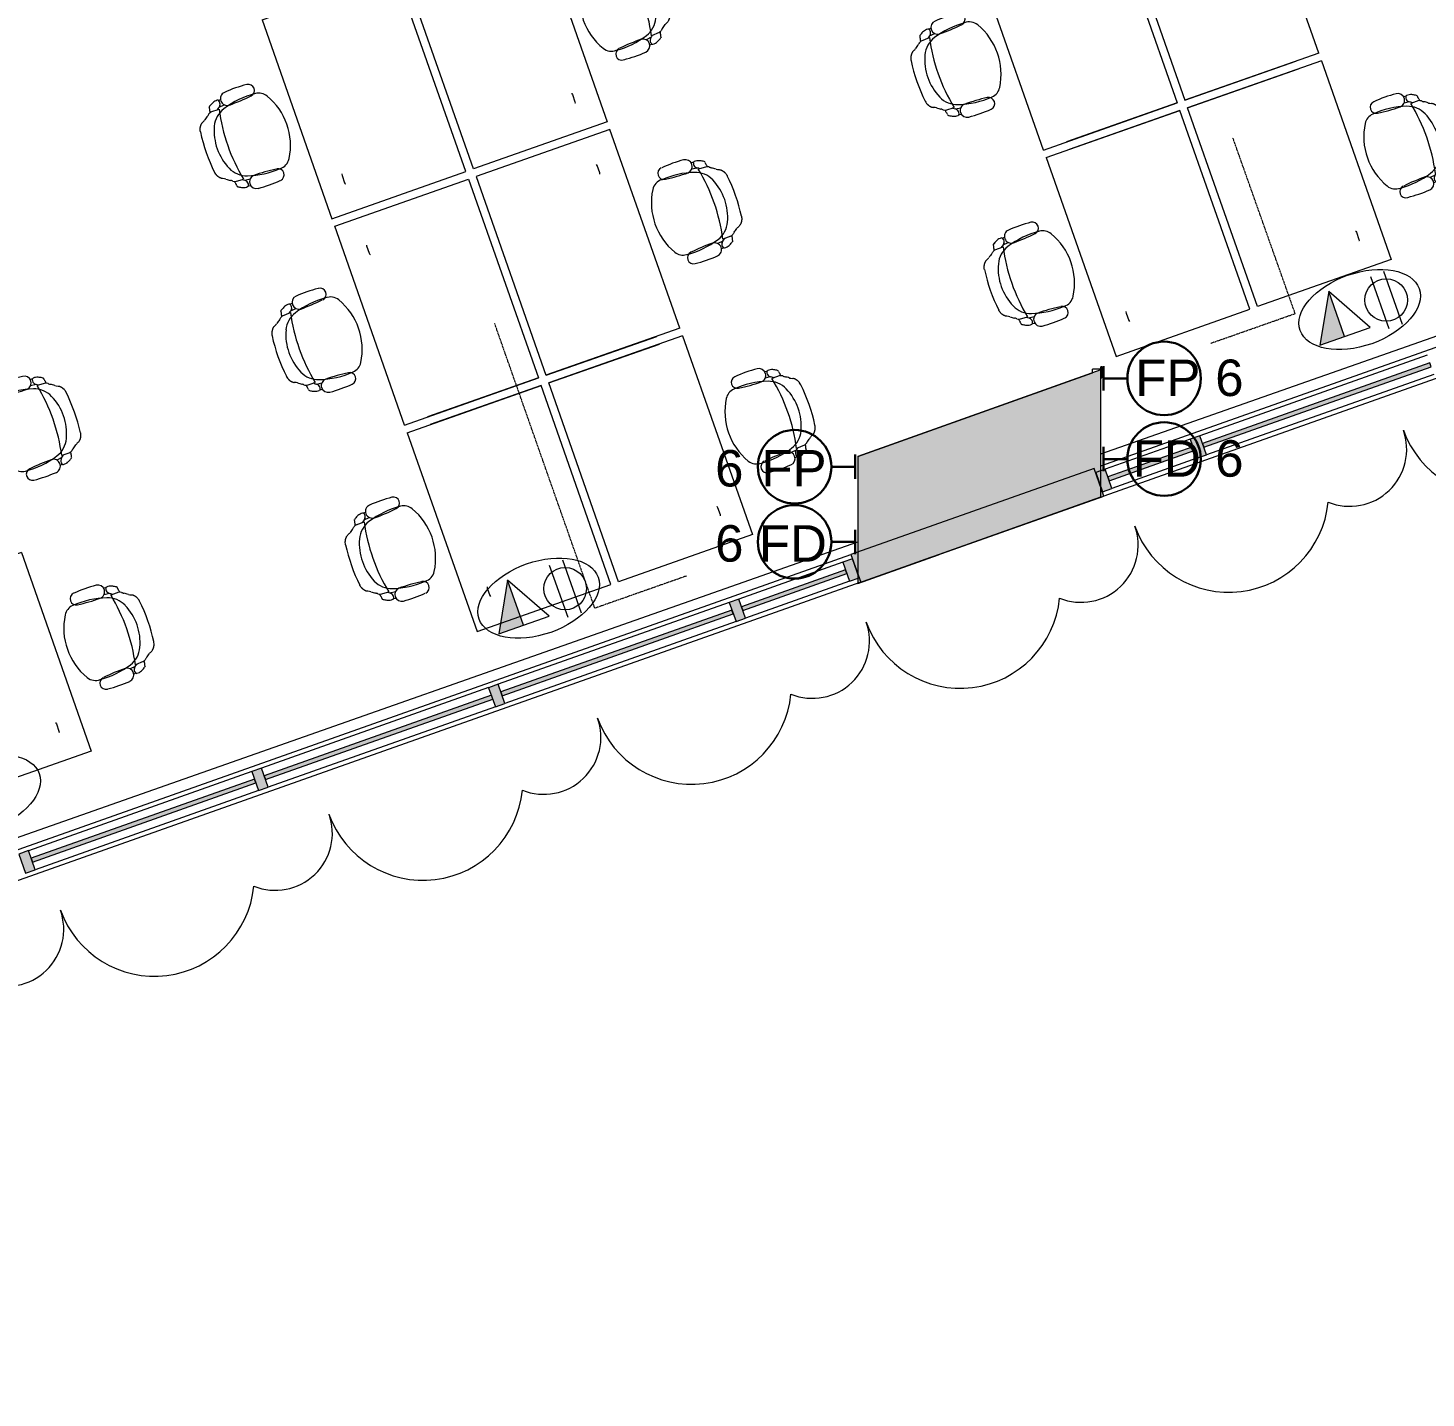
# Model space of a CAD drawing. Header units: inches. Extents: x -2349 to 1043, y -456 to 2193.
# Drawn here: x -1838.8 to -1493.8, y 10.6 to 348.8 of the extents above; entities that cross this region are included whole.
import ezdxf

# ---------------------------------------------------------------- set-up
doc = ezdxf.new("R2010")
doc.units = ezdxf.units.IN
doc.header["$MEASUREMENT"] = 0
doc.linetypes.add('Dash 1_16_', pattern=[0.125, 0.0625, -0.0625])
for name, color, linetype, lineweight in [('5033_00_7th-9th Floors_Updated_dwg', 8, 'Continuous', 9), ('A-ANNO-NOTE', 131, 'Continuous', 30), ('A-COLS', 52, 'Continuous', 13), ('A-DETL-THIN', 151, 'Continuous', 9), ('A-GLAZ-CURT', 52, 'Continuous', 13), ('A-GLAZ-CWMG', 51, 'Continuous', 13), ('A-Shell', 7, 'Continuous', 9), ('A-WALL-PATT', 111, 'Continuous', 13), ('COLUMN', 7, 'Continuous', 9), ('E-ELEC-FIXT', 91, 'Continuous', 9), ('G-ANNO-REVC', 71, 'Continuous', 9), ('GLAZ EXIST2', 7, 'Continuous', 9), ('I-FURN', 30, 'Continuous', 9), ('I-WALL', 2, 'Continuous', 13)]:
    doc.layers.add(name, color=color, linetype=linetype, lineweight=lineweight)
doc.styles.add('Swis721 Lt BT', font='swissl.ttf', dxfattribs={"height": 9})

# ---------------------------------------------------------------- blocks, each defined once
blk = doc.blocks.new('5033_00_7th-9th Floors_Updated_dwg-8585573-7TH FLOOR POWER _ SIGNAL')
at = {"layer": 'A-Shell'}
blk.add_line((-1634.06, 31.64), (-1616.06, 38.05), dxfattribs=at)
at = {"layer": 'A-Shell', "flags": 128}
blk.add_lwpolyline([(-1616.06, 38.05), (-1634.06, 31.64), (-1616.06, 38.05), (-1634.06, 31.64)], dxfattribs=at)
at = {"layer": 'COLUMN'}
for p, q in [((-1634.06, 62.96), (-1576.15, 83.6)), ((-1576.15, 83.6), (-1634.06, 62.96))]:
    blk.add_line(p, q, dxfattribs=at)
at = {"layer": 'COLUMN', "flags": 128}
blk.add_lwpolyline([(-1614.16, 38.73), (-1634.06, 31.64)], close=True, dxfattribs=at)
at = {"layer": 'GLAZ EXIST2'}
for p, q in [((-1574.03, 63.62), (-1286.05, 164.89)), ((-1921.85, -59.31), (-1634.06, 41.89))]:
    blk.add_line(p, q, dxfattribs=at)
blk = doc.blocks.new('Columns 1 - Columns 1-7118049-7TH FLOOR POWER _ SIGNAL')
at = {"layer": 'A-COLS', "lineweight": 9}
h = blk.add_hatch(color=7, dxfattribs=at)
h.paths.add_polyline_path([(862, -405.11), (861.98, -372.97), (801.98, -351.58), (801.98, -383.71), (861.95, -405.09)], flags=0)
h.paths.add_polyline_path([(994.48, -377), (1004.95, -376.98), (1004.95, -365), (986.95, -365), (986.95, -377), (993.97, -377)], flags=0)
h.paths.add_polyline_path([(514, -281.76), (514, -249.63), (453.98, -228.24), (453.98, -260.37), (513.95, -281.74)], flags=0)
h.paths.add_polyline_path([(166, -158.41), (166, -126.28), (105.98, -104.89), (105.98, -137.02), (165.95, -158.39)], flags=0)
h.paths.add_polyline_path([(-182, -35.06), (-182, -2.93), (-242.02, 18.46), (-242.02, -13.67), (-182.05, -35.04)], flags=0)
h.paths.add_polyline_path([(-1982.09, 88.27), (-1922.03, 109.69), (-1922.03, 140.32), (-1982.09, 118.92), (-1982.06, 97), (-1976.88, 98.83), (-1974.21, 91.29), (-1982.09, 88.5), (-1982.09, 88.41)], flags=0)
h.paths.add_polyline_path([(-530, 88.28), (-530, 120.42), (-590.02, 141.81), (-590.02, 109.68), (-530.05, 88.3)], flags=0)
h.paths.add_polyline_path([(843.95, 109), (843.91, 133), (819.95, 133), (819.95, 109), (840.1, 109)], flags=0)
h.paths.add_polyline_path([(1000.37, 115), (1004.95, 115.02), (1004.95, 127), (986.95, 127), (986.95, 115), (998.45, 115)], flags=0)
h.paths.add_polyline_path([(-1634.06, 211.7), (-1574.03, 233.05), (-1574.03, 264.36), (-1634.06, 242.96), (-1634.06, 211.72)], flags=0)
h.paths.add_polyline_path([(-878.47, 211.8), (-878.47, 243.93), (-938.5, 265.32), (-938.5, 233.19), (-878.52, 211.82)], flags=0)
h.paths.add_polyline_path([(495.95, 232), (495.95, 256), (472.03, 256), (472.03, 232), (492.75, 232)], flags=0)
h.paths.add_polyline_path([(-1286.05, 334.98), (-1268.05, 341.39), (-1268.05, 345.6), (-1256.05, 349.87), (-1244.05, 345.6), (-1244.05, 341.38), (-1226.05, 335.02), (-1226.06, 367), (-1256.05, 377.69), (-1286.05, 367), (-1286.05, 334.99)], flags=0)
h.paths.add_polyline_path([(-2021.16, 351.64), (-2013.01, 374.21), (-2035.58, 382.36), (-2043.73, 359.79), (-2041.62, 359.02)], flags=0)
h.paths.add_polyline_path([(-207.74, 478), (-200.03, 478), (-200.03, 502), (-219.79, 502), (-224.03, 490.27), (-224.03, 478), (-208.32, 478)], flags=0)
h.paths.add_polyline_path([(-224.03, 501.32), (-223.78, 502), (-224.03, 502)], flags=0)
h.paths.add_polyline_path([(-549.3, 601), (-548.03, 601), (-548.03, 625), (-569.15, 625), (-572.03, 617.05), (-572.03, 601), (-556.09, 601)], flags=0)
h.paths.add_polyline_path([(496.2, 601), (496.2, 625), (472.2, 625), (472.2, 601), (492.75, 601)], flags=0)
h.paths.add_polyline_path([(831.97, 601.06), (843.95, 601.08), (843.91, 625.06), (819.95, 625.06), (819.95, 601.06), (831.95, 601.06)], flags=0)
h.paths.add_polyline_path([(999.15, 607.06), (1004.95, 607.08), (1004.95, 619.06), (986.95, 619.06), (986.95, 607.06), (998.45, 607.06)], flags=0)
h.paths.add_polyline_path([(-1887.92, 720.64), (-1879.77, 743.21), (-1902.34, 751.36), (-1910.49, 728.79), (-1899.81, 724.93)], flags=0)
h.paths.add_polyline_path([(-910.74, 724), (-896.03, 724), (-896.03, 748), (-920.67, 748), (-920.67, 724), (-911.68, 724)], flags=0)
h.paths.add_polyline_path([(-1616.03, 724), (-1592.03, 724), (-1592.03, 748), (-1616.03, 748), (-1616.03, 731.5)], flags=0)
h.paths.add_polyline_path([(-1843.5, 843.64), (-1835.35, 866.21), (-1857.93, 874.36), (-1866.08, 851.79), (-1845.61, 844.39)], flags=0)
h.paths.add_polyline_path([(492.75, 847), (496.2, 847), (496.2, 871), (472.2, 871), (472.2, 847), (479.89, 847)], flags=0)
h.paths.add_polyline_path([(-1574.05, 847), (-1574.06, 871), (-1616.19, 871), (-1616.19, 847), (-1576.33, 847)], flags=0)
h.paths.add_polyline_path([(-1268.03, 847.03), (-1243.86, 847.03), (-1243.86, 871), (-1268.03, 871), (-1268.03, 863.81)], flags=0)
h.paths.add_polyline_path([(843.95, 1093), (843.91, 1117), (819.95, 1117), (819.95, 1093), (840.1, 1093)], flags=0)
h.paths.add_polyline_path([(482.08, 1093), (495.95, 1093), (495.95, 1117), (471.83, 1117), (471.83, 1093), (481.27, 1093)], flags=0)
h.paths.add_polyline_path([(-1259.55, 1093.21), (-1244.3, 1093.21), (-1244.3, 1117.25), (-1268.29, 1117.25), (-1268.29, 1093.21), (-1268.07, 1093.21)], flags=0)
h.paths.add_polyline_path([(-1607.55, 1093.21), (-1592.35, 1093.21), (-1592.35, 1117.25), (-1616.3, 1117.25), (-1616.3, 1093.21), (-1616.07, 1093.21)], flags=0)
h.paths.add_polyline_path([(993.95, 1099), (1004.95, 1099.02), (1004.95, 1111), (986.95, 1111), (986.95, 1099), (993.94, 1099)], flags=0)
h.paths.add_polyline_path([(-1594.42, 1339.25), (-1592.3, 1339.25), (-1592.3, 1363.25), (-1616.3, 1363.25), (-1616.3, 1339.25), (-1600.55, 1339.25)], flags=0)
h.paths.add_polyline_path([(-1268.3, 1339.25), (-1244.3, 1339.25), (-1244.3, 1363.25), (-1268.3, 1363.25), (-1268.3, 1343.02)], flags=0)
h.paths.add_polyline_path([(471.95, 1462.86), (495.95, 1462.86), (495.95, 1486.86), (471.95, 1486.86)], flags=0)
h.paths.add_polyline_path([(801.95, 1567), (861.95, 1588.4), (861.95, 1619.14), (850.07, 1619.14), (850, 1619.04), (849.95, 1619.16), (849.95, 1622.86), (801.95, 1605.75), (801.95, 1567.02)], flags=0)
h.paths.add_polyline_path([(-1592.05, 1585.02), (-1592.05, 1609.02), (-1616.05, 1609.02), (-1616.05, 1585.02)], flags=0)
h.paths.add_polyline_path([(-1244.3, 1585.27), (-1244.3, 1609.27), (-1268.3, 1609.27), (-1268.3, 1585.27)], flags=0)
h.paths.add_polyline_path([(-1678.05, 1731.02), (-1654.55, 1731.02), (-1654.55, 1776.02), (-1678.05, 1776.02), (-1678.05, 1772.52), (-1658.05, 1772.52), (-1658.05, 1734.52), (-1678.05, 1734.52)], flags=0)
h.paths.add_polyline_path([(-921.05, 1827.02), (-895.05, 1827.02), (-895.05, 1853.02), (-921.05, 1853.02), (-921.05, 1827.76)], flags=0)
h.paths.add_polyline_path([(496.95, 1827.02), (496.95, 1853.02), (470.95, 1853.02), (470.95, 1827.02), (492.75, 1827.02)], flags=0)
h.paths.add_polyline_path([(148.95, 1827.02), (148.95, 1853.02), (122.95, 1853.02), (122.95, 1827.02), (145.4, 1827.02)], flags=0)
h.paths.add_polyline_path([(-559.8, 1827.02), (-547.04, 1827.02), (-547.04, 1853.02), (-573.04, 1853.02), (-573.04, 1827.02), (-560.05, 1827.02)], flags=0)
h.paths.add_polyline_path([(-214.73, 1827.04), (-199.03, 1827.04), (-199.03, 1853.03), (-225.05, 1853.03), (-225.05, 1827.04), (-214.81, 1827.04)], flags=0)
h.paths.add_polyline_path([(-1604.86, 1828.27), (-1592.3, 1828.27), (-1592.3, 1852.27), (-1600.05, 1852.27), (-1600.05, 2104.82), (-1574.05, 2104.82), (-1574.05, 2138.82), (-1608.05, 2138.82), (-1608.05, 1852.27), (-1616.3, 1852.27), (-1616.3, 1828.27), (-1605.11, 1828.27)], flags=0)
h.paths.add_polyline_path([(-1246.45, 1828.27), (-1244.3, 1828.27), (-1244.3, 1852.27), (-1268.3, 1852.27), (-1268.3, 1828.27), (-1252.55, 1828.27)], flags=0)
h.paths.add_polyline_path([(-1629.95, 1836.02), (-1620.8, 1836.02), (-1620.8, 1844.02), (-1678.05, 1844.02), (-1678.05, 1836.02)], flags=0)
h.paths.add_polyline_path([(861.95, 2100.07), (861.95, 2138.82), (801.95, 2138.82), (801.95, 2110.02), (831.95, 2110.02), (831.95, 2100.07), (853.95, 2100.07)], flags=0)
h.paths.add_polyline_path([(-878.05, 2104.79), (-878.05, 2138.82), (-938.13, 2138.82), (-938.13, 2104.79)], flags=0)
h.paths.add_polyline_path([(-1225.94, 2104.81), (-1225.94, 2138.82), (-1286.03, 2138.82), (-1286.03, 2104.81)], flags=0)
h.paths.add_polyline_path([(165.96, 2104.82), (165.96, 2138.82), (105.95, 2138.82), (105.95, 2104.82)], flags=0)
h.paths.add_polyline_path([(454.05, 2104.82), (513.95, 2104.82), (513.95, 2138.82), (454.05, 2138.82)], flags=0)
h.paths.add_polyline_path([(-590.05, 2104.82), (-530.05, 2104.82), (-530.05, 2138.82), (-590.05, 2138.82)], flags=0)
h.paths.add_polyline_path([(-181.82, 2104.82), (-181.82, 2138.82), (-242.05, 2138.82), (-242.05, 2104.82), (-189.08, 2104.82)], flags=0)
at = {"layer": 'A-COLS', "color": 8, "lineweight": 20}
for p, q in [((-1574.03, 264.36), (-1634.06, 242.96)), ((-1574.03, 233.03), (-1574.03, 264.36)), ((-1634.06, 242.96), (-1634.06, 211.7)), ((-1634.06, 211.7), (-1574.03, 233.03))]:
    blk.add_line(p, q, dxfattribs=at)
blk = doc.blocks.new('System Panel - Glazed-7504801-7TH FLOOR POWER _ SIGNAL')
at = {"layer": 'A-GLAZ-CURT', "lineweight": 9}
blk.add_hatch(color=7, dxfattribs=at).paths.add_polyline_path([(-11.125, -0.5), (11.125, -0.5), (11.125, 0.5), (-11.125, 0.5)], flags=0)
at = {"layer": 'A-GLAZ-CURT', "color": 8, "lineweight": 20}
for p, q in [((11.125, 0.5), (-11.125, 0.5)), ((-11.125, 0.5), (-11.125, -0.5)), ((11.125, -0.5), (11.125, 0.5)), ((-11.125, -0.5), (11.125, -0.5))]:
    blk.add_line(p, q, dxfattribs=at)
blk = doc.blocks.new('System Panel - Glazed-7344735-7TH FLOOR POWER _ SIGNAL')
at = {"layer": 'A-GLAZ-CURT', "lineweight": 9}
blk.add_hatch(color=7, dxfattribs=at).paths.add_polyline_path([(-29.75, -0.5), (29.75, -0.5), (29.75, 0.5), (-29.75, 0.5)], flags=0)
at = {"layer": 'A-GLAZ-CURT', "color": 8, "lineweight": 20}
for p, q in [((29.75, 0.5), (-29.75, 0.5)), ((-29.75, 0.5), (-29.75, -0.5)), ((29.75, -0.5), (29.75, 0.5)), ((-29.75, -0.5), (29.75, -0.5))]:
    blk.add_line(p, q, dxfattribs=at)
blk = doc.blocks.new('System Panel - Glazed-7504806-7TH FLOOR POWER _ SIGNAL')
at = {"layer": 'A-GLAZ-CURT', "lineweight": 9}
blk.add_hatch(color=7, dxfattribs=at).paths.add_polyline_path([(-13.625, -0.5), (13.625, -0.5), (13.625, 0.5), (-13.625, 0.5)], flags=0)
at = {"layer": 'A-GLAZ-CURT', "color": 8, "lineweight": 20}
for p, q in [((13.625, 0.5), (-13.625, 0.5)), ((-13.625, 0.5), (-13.625, -0.5)), ((13.625, -0.5), (13.625, 0.5)), ((-13.625, -0.5), (13.625, -0.5))]:
    blk.add_line(p, q, dxfattribs=at)
blk = doc.blocks.new('System Panel - Glazed-7344737-7TH FLOOR POWER _ SIGNAL')
at = {"layer": 'A-GLAZ-CURT', "lineweight": 9}
blk.add_hatch(color=7, dxfattribs=at).paths.add_polyline_path([(-30.25, -0.5), (30.25, -0.5), (30.25, 0.5), (-30.25, 0.5)], flags=0)
at = {"layer": 'A-GLAZ-CURT', "color": 8, "lineweight": 20}
for p, q in [((30.25, 0.5), (-30.25, 0.5)), ((-30.25, 0.5), (-30.25, -0.5)), ((30.25, -0.5), (30.25, 0.5)), ((-30.25, -0.5), (30.25, -0.5))]:
    blk.add_line(p, q, dxfattribs=at)
blk = doc.blocks.new('System Panel - Glazed-7504741-7TH FLOOR POWER _ SIGNAL')
at = {"layer": 'A-GLAZ-CURT', "lineweight": 9}
blk.add_hatch(color=7, dxfattribs=at).paths.add_polyline_path([(-29.25, -0.5), (29.25, -0.5), (29.25, 0.5), (-29.25, 0.5)], flags=0)
at = {"layer": 'A-GLAZ-CURT', "color": 8, "lineweight": 20}
for p, q in [((29.25, 0.5), (-29.25, 0.5)), ((-29.25, 0.5), (-29.25, -0.5)), ((29.25, -0.5), (29.25, 0.5)), ((-29.25, -0.5), (29.25, -0.5))]:
    blk.add_line(p, q, dxfattribs=at)
blk = doc.blocks.new('Rectangular Mullion - 2_5_ x 5_ rectangular-7344731-7TH FLOOR POWER _ SIGNAL')
at = {"layer": 'A-GLAZ-CWMG', "lineweight": 9}
blk.add_hatch(color=7, dxfattribs=at).paths.add_polyline_path([(-1.25, 0.5), (-1.25, 2.5), (1.25, 2.5), (1.25, -2.5), (-1.25, -2.5), (-1.25, -0.5)], flags=0)
at = {"layer": 'A-GLAZ-CWMG', "color": 8, "lineweight": 20}
for p, q in [((-1.25, 2.5), (1.25, 2.5)), ((-1.25, -2.5), (-1.25, 2.5)), ((1.25, 2.5), (1.25, -2.5)), ((1.25, -2.5), (-1.25, -2.5))]:
    blk.add_line(p, q, dxfattribs=at)
blk = doc.blocks.new('Rectangular Mullion - 2_5_ x 5_ rectangular-7504732-7TH FLOOR POWER _ SIGNAL')
at = {"layer": 'A-GLAZ-CWMG', "lineweight": 9}
for p, q in [((-1783.59, 165.22), (-1838.73, 145.68)), ((-1781.92, 160.51), (-1837.06, 140.97))]:
    blk.add_line(p, q, dxfattribs=at)
blk = doc.blocks.new('Rectangular Mullion - 2_5_ x 5_ rectangular-7344677-7TH FLOOR POWER _ SIGNAL')
at = {"layer": 'A-GLAZ-CWMG', "lineweight": 9}
for p, q in [((999.58, 1411.8), (999.58, 1352.3)), ((1004.58, 1411.8), (1004.58, 1352.3))]:
    blk.add_line(p, q, dxfattribs=at)
blk = doc.blocks.new('Rectangular Mullion - 2_5_ x 5_ rectangular-7344702-7TH FLOOR POWER _ SIGNAL')
at = {"layer": 'A-GLAZ-CWMG', "lineweight": 9}
for p, q in [((-1665.76, 206.96), (-1722.79, 186.76)), ((-1664.09, 202.25), (-1721.12, 182.05))]:
    blk.add_line(p, q, dxfattribs=at)
blk = doc.blocks.new('Rectangular Mullion - 2_5_ x 5_ rectangular-7504805-7TH FLOOR POWER _ SIGNAL')
at = {"layer": 'A-GLAZ-CWMG', "lineweight": 9}
for p, q in [((-1637.72, 216.9), (-1663.41, 207.8)), ((-1636.05, 212.18), (-1661.74, 203.08))]:
    blk.add_line(p, q, dxfattribs=at)
blk = doc.blocks.new('Rectangular Mullion - 2_5_ x 5_ rectangular-7504800-7TH FLOOR POWER _ SIGNAL')
at = {"layer": 'A-GLAZ-CWMG', "lineweight": 9}
for p, q in [((-1552.01, 247.26), (-1572.98, 239.83)), ((-1550.34, 242.55), (-1571.31, 235.12))]:
    blk.add_line(p, q, dxfattribs=at)
blk = doc.blocks.new('Rectangular Mullion - 2_5_ x 5_ rectangular-7504802-7TH FLOOR POWER _ SIGNAL')
at = {"layer": 'A-GLAZ-CWMG', "lineweight": 9}
blk.add_hatch(color=7, dxfattribs=at).paths.add_polyline_path([(0, 2.5), (-2.5, 2.5), (-2.5, -2.5), (-1.39, -2.5), (0, 1.41)], flags=0)
at = {"layer": 'A-GLAZ-CWMG', "color": 8, "lineweight": 20}
for p, q in [((0, 2.5), (-2.5, 2.5)), ((-2.5, 2.5), (-2.5, -2.5)), ((0, -2.5), (0, 2.5)), ((-2.5, -2.5), (0, -2.5))]:
    blk.add_line(p, q, dxfattribs=at)
blk = doc.blocks.new('Rectangular Mullion - 2_5_ x 5_ rectangular-7504807-7TH FLOOR POWER _ SIGNAL')
at = {"layer": 'A-GLAZ-CWMG', "lineweight": 9}
blk.add_hatch(color=7, dxfattribs=at).paths.add_polyline_path([(-2.5, 2.5), (-0.38, 2.5), (0, 1.41), (0, -2.5), (-2.5, -2.5), (-2.5, 0.5)], flags=0)
at = {"layer": 'A-GLAZ-CWMG', "color": 8, "lineweight": 20}
for p, q in [((-2.5, 2.5), (0, 2.5)), ((-2.5, -2.5), (-2.5, 2.5)), ((0, 2.5), (0, -2.5)), ((0, -2.5), (-2.5, -2.5))]:
    blk.add_line(p, q, dxfattribs=at)
blk = doc.blocks.new('Steelcase - Seating - Series 1 - Task Chair - Task Chair-7826190-7TH FLOOR POWER _ SIGNAL')
at = {"layer": 'I-FURN'}
for p, q in [((-10.17, -2.55), (-10.38, -2.55)), ((-9.09, -2.55), (-9.22, -4.65)), ((9.09, -2.55), (9.09, -4.68)), ((10.17, -2.55), (10.38, -2.55)), ((-11.19, -5.22), (-11.25, -5.79)), ((-9.88, -5.14), (-9.56, -4.85)), ((-9.56, -4.85), (-9.71, -6.23)), ((9.2, -4.34), (9.09, -4.19)), ((9.88, -5.14), (9.56, -4.85)), ((9.56, -4.85), (9.71, -6.22)), ((11.19, -5.22), (11.25, -5.79))]:
    blk.add_line(p, q, dxfattribs=at)
for centre, radius, start, end in [((-3.05, -7.65), 6, 114.254, 162.1001), ((0, -14.41), 13.41, 65.746, 114.254), ((3.05, -7.65), 6, 17.8999, 65.746), ((-10.88, -7.44), 1.69, 4.2771, 175.7229), ((11.73, -12.42), 21.53, 162.1001, 184.2769), ((-2.85, -9.17), 7.99, 142.7486, 147.2514), ((-0.12, -48.46), 44.74, 78.1161, 101.7376), ((-12.1, -12.55), 21.92, 355.1341, 17.8999), ((2.85, -9.17), 7.99, 32.7486, 37.2514), ((10.88, -7.43), 1.68, 4.515, 180.2888), ((22.73, -9.96), 35.4, 175.7229, 184.9987), ((-61.01, -7.05), 51.82, 353.3109, 359.705), ((61.01, -7.18), 51.82, 180.2888, 186.6891), ((-22.73, -10.08), 35.4, 355.0013, 4.515), ((-11.04, -13.04), 1.5, 184.9987, 353.3109), ((11.04, -13.04), 1.5, 186.6891, 355.0013), ((-6.5, -14.17), 3.24, 177.4671, 238.7484), ((0, -3.46), 15.77, 238.7484, 301.2516), ((6.5, -14.16), 3.25, 301.2516, 355.7231)]:
    blk.add_arc(centre, radius, start, end, dxfattribs=at)
for centre, major_axis, ratio, start_param, end_param in [((-7.15, 5.5), (0.87, 6.2), 0.154562, 3.399732, 3.701416), ((0.01, -31.09), (37.17, 0.02), 0.886583, 1.427587, 1.713397), ((7.16, 5.51), (-0.87, 6.2), 0.154825, 2.582529, 2.883606), ((-8.59, -6.34), (1.72, 5.94), 0.52706, 1.108678, 1.274239), ((-9.88, -3.86), (0.31, 1.61), 0.651034, 0.76658, 1.051038), ((2.41, 4.34), (12.7, 6.86), 0.060387, 3.254097, 3.377177), ((14.26, 36.92), (23.61, 40.36), 0.024762, 2.883774, 2.945408), ((-4.52, 16.42), (4.45, 18.42), 0.085659, 3.22746, 3.341758), ((-4.27, 16.52), (4.71, 18.52), 0.083254, 3.342674, 3.400954), ((86.51, -0.26), (95.89, 4.54), 0.22439, 2.946156, 2.989179), ((-86.51, -0.11), (-95.89, 4.68), 0.223967, 3.294323, 3.337389), ((4.31, 16.54), (-4.67, 18.53), 0.08384, 2.882769, 2.961473), ((4.62, 16.47), (-4.35, 18.45), 0.086501, 2.96286, 3.053569), ((-14.1, 37.05), (-23.45, 40.49), 0.023763, 3.337899, 3.400622), ((-2.41, 4.34), (-12.7, 6.86), 0.060387, 2.906008, 3.029088), ((9.88, -3.86), (-0.31, 1.61), 0.651034, 5.232147, 5.516606), ((8.59, -6.34), (-1.72, 5.94), 0.52706, 5.008946, 5.174507), ((-9.53, -4.74), (0.03, 2.1), 0.841362, 1.08627, 1.703617), ((-10.94, -4.92), (-0.004, 0.422), 0.857374, 1.745249, 2.84774), ((-11.02, -3.62), (-0.99, 1.63), 0.718676, 2.427045, 3.274454), ((11.02, -3.62), (0.99, 1.63), 0.718676, 3.008732, 3.85614), ((10.94, -4.92), (0.004, 0.422), 0.857374, 3.435445, 4.537937), ((9.53, -4.74), (-0.03, 2.1), 0.841362, 4.579568, 5.196915)]:
    blk.add_ellipse(centre, major_axis=major_axis, ratio=ratio, start_param=start_param, end_param=end_param, dxfattribs=at)
for points, knots in [([(-7.38, 0.17), (-7.35, 0.26), (-7.27, 0.4), (-7.14, 0.56), (-7.05, 0.66), (-6.98, 0.73), (-6.91, 0.8), (-6.83, 0.86), (-6.74, 0.93), (-6.65, 1), (-6.56, 1.06), (-6.46, 1.12), (-6.36, 1.18), (-6.25, 1.24), (-6.14, 1.29), (-5.99, 1.35), (-5.72, 1.45), (-5.46, 1.5), (-5.29, 1.53)], [-1, -1, -1, -1, -0.833333, -0.75, -0.708333, -0.666667, -0.625, -0.583333, -0.541667, -0.5, -0.458333, -0.416667, -0.375, -0.333333, -0.291667, -0.25, -0.166667, 0, 0, 0, 0]), ([(5.29, 1.53), (5.46, 1.51), (5.72, 1.45), (5.99, 1.36), (6.14, 1.29), (6.25, 1.24), (6.36, 1.19), (6.46, 1.13), (6.56, 1.07), (6.65, 1), (6.74, 0.94), (6.83, 0.87), (6.91, 0.8), (6.98, 0.73), (7.05, 0.66), (7.14, 0.57), (7.27, 0.4), (7.35, 0.26), (7.38, 0.18)], [-1, -1, -1, -1, -0.833333, -0.75, -0.708333, -0.666667, -0.625, -0.583333, -0.541667, -0.5, -0.458333, -0.416667, -0.375, -0.333333, -0.291667, -0.25, -0.166667, 0, 0, 0, 0]), ([(-9, -2.35), (-9.06, -2.35), (-9.17, -2.37), (-9.39, -2.4), (-9.6, -2.44), (-9.74, -2.47), (-9.81, -2.49), (-9.84, -2.5), (-9.85, -2.5)], [0, 0, 0, 0, 0.142857, 0.285714, 0.571429, 0.785714, 0.892857, 1, 1, 1, 1]), ([(9, -2.35), (9.06, -2.35), (9.17, -2.37), (9.39, -2.4), (9.6, -2.44), (9.74, -2.47), (9.81, -2.49), (9.84, -2.5), (9.85, -2.5)], [0, 0, 0, 0, 0.142857, 0.285714, 0.571429, 0.785714, 0.892857, 1, 1, 1, 1])]:
    blk.add_open_spline(points, degree=3, knots=knots, dxfattribs=at)
blk = doc.blocks.new('Steelcase - Ology - Desk Electric - Rectangular - 29__ D - 52_ x 35_-7821944-7TH FLOOR POWER _ SIGNAL')
at = {"layer": 'I-FURN'}
for p, q in [((-29, -23.78), (-29, 11.22)), ((23, 11.22), (-29, 11.22)), ((23, -23.78), (23, 11.22)), ((-29, -23.78), (23, -23.78))]:
    blk.add_line(p, q, dxfattribs=at)
blk = doc.blocks.new('Steelcase - Ology - Desk Electric - Base - Rectangular - 29__ D - 34__ W - 76__ W-7821946-7TH FLOOR POWER _ SIGNAL')
at = {"layer": 'I-FURN'}
for p, q in [((-28.68, 11.22), (-28.68, -17.78)), ((13.8, -17.79), (13.8, -17.83)), ((13.8, -17.83), (14.11, -17.9)), ((14.11, -17.9), (16.01, -17.9)), ((16.01, -17.9), (16.31, -17.83)), ((16.31, -17.83), (16.31, -17.79))]:
    blk.add_line(p, q, dxfattribs=at)
blk = doc.blocks.new('PS - Power Device _Wall Base_ - Basefeed Power-8627575-7TH FLOOR POWER _ SIGNAL')
at = {"layer": 'E-ELEC-FIXT'}
for p, q in [((-1576.15, 263.6), (-1576.15, 264.52)), ((-1574.03, 264.52), (-1576.15, 264.52)), ((-1574.03, 264.36), (-1574.03, 265.15)), ((-1573.84, 265.15), (-1574.03, 265.15)), ((-1574.03, 262.4), (-1573.84, 262.4)), ((-1573.84, 265.15), (-1573.84, 262.4))]:
    blk.add_line(p, q, dxfattribs=at)
blk = doc.blocks.new('Steelcase - Seating - Series 1 - Task Chair - Task Chair-7826191-7TH FLOOR POWER _ SIGNAL')
at = {"layer": 'I-FURN'}
for p, q in [((-11.19, 5.22), (-11.25, 5.79)), ((-9.88, 5.14), (-9.56, 4.85)), ((-9.56, 4.85), (-9.71, 6.23)), ((-9.09, 2.55), (-9.22, 4.65)), ((9.09, 2.55), (9.09, 4.68)), ((9.2, 4.34), (9.09, 4.19)), ((9.56, 4.85), (9.71, 6.22)), ((9.88, 5.14), (9.56, 4.85)), ((11.19, 5.22), (11.25, 5.79)), ((-10.17, 2.55), (-10.38, 2.55)), ((10.17, 2.55), (10.38, 2.55))]:
    blk.add_line(p, q, dxfattribs=at)
for centre, radius, start, end in [((0, 3.46), 15.77, 58.7484, 121.2516), ((-11.04, 13.04), 1.5, 6.6891, 175.0013), ((11.73, 12.42), 21.53, 175.7231, 197.8999), ((-6.5, 14.17), 3.24, 121.2516, 182.5329), ((6.5, 14.16), 3.25, 4.2769, 58.7484), ((-12.1, 12.55), 21.92, 342.1001, 4.8659), ((11.04, 13.04), 1.5, 4.9987, 173.3109), ((22.73, 9.96), 35.4, 175.0013, 184.2771), ((-61.01, 7.05), 51.82, 0.295, 6.6891), ((61.01, 7.18), 51.82, 173.3109, 179.7112), ((-22.73, 10.08), 35.4, 355.485, 4.9987), ((-10.88, 7.44), 1.69, 184.2771, 355.7229), ((10.88, 7.43), 1.68, 179.7112, 355.485), ((-2.85, 9.17), 7.99, 212.7486, 217.2514), ((-0.12, 48.46), 44.74, 258.2624, 281.8839), ((-3.05, 7.65), 6, 197.8999, 245.746), ((3.05, 7.65), 6, 294.254, 342.1001), ((2.85, 9.17), 7.99, 322.7486, 327.2514), ((0, 14.41), 13.41, 245.746, 294.254)]:
    blk.add_arc(centre, radius, start, end, dxfattribs=at)
for centre, major_axis, ratio, start_param, end_param in [((-9.53, 4.74), (-0.03, 2.1), 0.841362, 1.437975, 2.055322), ((-10.94, 4.92), (0.004, 0.422), 0.857374, 0.293852, 1.396344), ((-8.59, 6.34), (-1.72, 5.94), 0.52706, 1.867354, 2.032914), ((-11.02, 3.62), (0.99, 1.63), 0.718676, 6.150324, 6.997733), ((11.02, 3.62), (-0.99, 1.63), 0.718676, 5.568638, 6.416046), ((8.59, 6.34), (1.72, 5.94), 0.52706, 4.250271, 4.415832), ((10.94, 4.92), (-0.004, 0.422), 0.857374, 4.886841, 5.989333), ((9.53, 4.74), (0.03, 2.1), 0.841362, 4.227863, 4.84521), ((-9.88, 3.86), (-0.31, 1.61), 0.651034, 2.090555, 2.375013), ((2.41, -4.34), (-12.7, 6.86), 0.060387, 6.047601, 6.170681), ((14.26, -36.92), (-23.61, 40.36), 0.024762, 0.196185, 0.257818), ((-4.52, -16.42), (-4.45, 18.42), 0.085659, 6.08302, 6.197318), ((-4.27, -16.52), (-4.71, 18.52), 0.083254, 6.023824, 6.082104), ((86.51, 0.26), (-95.89, 4.54), 0.22439, 0.152414, 0.195437), ((-7.15, -5.5), (-0.87, 6.2), 0.154562, 5.723362, 6.025046), ((7.16, -5.51), (0.87, 6.2), 0.154825, 0.257987, 0.559064), ((-86.51, 0.11), (95.89, 4.68), 0.223967, 6.087389, 6.130455), ((4.31, -16.54), (4.67, 18.53), 0.08384, 0.18012, 0.258824), ((4.62, -16.47), (4.35, 18.45), 0.086501, 0.088023, 0.178733), ((-14.1, -37.05), (23.45, 40.49), 0.023763, 6.024156, 6.086879), ((-2.41, -4.34), (12.7, 6.86), 0.060387, 0.112505, 0.235585), ((9.88, 3.86), (0.31, 1.61), 0.651034, 3.908172, 4.192631), ((0.01, 31.09), (-37.17, 0.02), 0.886583, 1.428196, 1.714006)]:
    blk.add_ellipse(centre, major_axis=major_axis, ratio=ratio, start_param=start_param, end_param=end_param, dxfattribs=at)
for points, knots in [([(-9, 2.35), (-9.06, 2.35), (-9.17, 2.37), (-9.39, 2.4), (-9.6, 2.44), (-9.74, 2.47), (-9.81, 2.49), (-9.84, 2.5), (-9.85, 2.5)], [0, 0, 0, 0, 0.142857, 0.285714, 0.571429, 0.785714, 0.892857, 1, 1, 1, 1]), ([(9, 2.35), (9.06, 2.35), (9.17, 2.37), (9.39, 2.4), (9.6, 2.44), (9.74, 2.47), (9.81, 2.49), (9.84, 2.5), (9.85, 2.5)], [0, 0, 0, 0, 0.142857, 0.285714, 0.571429, 0.785714, 0.892857, 1, 1, 1, 1]), ([(-7.38, -0.17), (-7.35, -0.26), (-7.27, -0.4), (-7.14, -0.56), (-7.05, -0.66), (-6.98, -0.73), (-6.91, -0.8), (-6.83, -0.86), (-6.74, -0.93), (-6.65, -1), (-6.56, -1.06), (-6.46, -1.12), (-6.36, -1.18), (-6.25, -1.24), (-6.14, -1.29), (-5.99, -1.35), (-5.72, -1.45), (-5.46, -1.5), (-5.29, -1.53)], [-1, -1, -1, -1, -0.833333, -0.75, -0.708333, -0.666667, -0.625, -0.583333, -0.541667, -0.5, -0.458333, -0.416667, -0.375, -0.333333, -0.291667, -0.25, -0.166667, 0, 0, 0, 0]), ([(5.29, -1.53), (5.46, -1.51), (5.72, -1.45), (5.99, -1.36), (6.14, -1.29), (6.25, -1.24), (6.36, -1.19), (6.46, -1.13), (6.56, -1.07), (6.65, -1), (6.74, -0.94), (6.83, -0.87), (6.91, -0.8), (6.98, -0.73), (7.05, -0.66), (7.14, -0.57), (7.27, -0.4), (7.35, -0.26), (7.38, -0.18)], [-1, -1, -1, -1, -0.833333, -0.75, -0.708333, -0.666667, -0.625, -0.583333, -0.541667, -0.5, -0.458333, -0.416667, -0.375, -0.333333, -0.291667, -0.25, -0.166667, 0, 0, 0, 0])]:
    blk.add_open_spline(points, degree=3, knots=knots, dxfattribs=at)
blk = doc.blocks.new('Steelcase - Ology - Desk Electric - Rectangular - 29__ D - 52_ x 35_-7821971-7TH FLOOR POWER _ SIGNAL')
at = {"layer": 'I-FURN'}
for p, q in [((-29, 23.78), (-29, -11.22)), ((-29, 23.78), (23, 23.78)), ((23, 23.78), (23, -11.22)), ((23, -11.22), (-29, -11.22))]:
    blk.add_line(p, q, dxfattribs=at)
blk = doc.blocks.new('Steelcase - Ology - Desk Electric - Base - Rectangular - 29__ D - 34__ W - 76__ W-7821973-7TH FLOOR POWER _ SIGNAL')
at = {"layer": 'I-FURN'}
for p, q in [((-28.68, -11.22), (-28.68, 17.78)), ((13.8, 17.83), (14.11, 17.9)), ((13.8, 17.79), (13.8, 17.83)), ((14.11, 17.9), (16.01, 17.9)), ((16.01, 17.9), (16.31, 17.83)), ((16.31, 17.83), (16.31, 17.79))]:
    blk.add_line(p, q, dxfattribs=at)
blk = doc.blocks.new('Family - ___-9745694-7TH FLOOR POWER _ SIGNAL')
at = {"layer": 'G-ANNO-REVC'}
for centre, radius, start, end in [((-1476.2, 257.8), 24.64, 199.6726, 354.4639), ((-1512.65, 244.77), 14.08, 247.8623, 19.6726), ((-1542.48, 234.1), 24.64, 199.6726, 354.4639), ((-1578.94, 221.07), 14.08, 247.8623, 19.6726), ((-1608.77, 210.4), 24.64, 199.6726, 354.4639), ((-1645.23, 197.37), 14.08, 247.8623, 19.6726), ((-1675.06, 186.7), 24.64, 199.6726, 354.4639), ((-1711.52, 173.67), 14.08, 247.8623, 19.6726), ((-1741.35, 163.01), 24.64, 199.6726, 354.4639), ((-1777.8, 149.97), 14.08, 247.8623, 19.6726), ((-1807.63, 139.31), 24.64, 199.6726, 354.4639), ((-1844.09, 126.27), 14.08, 247.8623, 19.6726)]:
    blk.add_arc(centre, radius, start, end, dxfattribs=at)

msp = doc.modelspace()

# ---------------------------------------------------------------- hatches: boundary and pattern name
at = {"layer": 'A-ANNO-NOTE', "lineweight": 9}
for points in [[(-1520, 270.43), (-1513.91, 272.57), (-1517.83, 283.71)], [(-1722.63, 199.18), (-1716.54, 201.32), (-1720.46, 212.45)]]:
    msp.add_hatch(color=256, dxfattribs=at).paths.add_polyline_path(points, flags=0)
at = {"layer": 'A-WALL-PATT', "lineweight": 9}
h = msp.add_hatch(color=7, dxfattribs=at)
h.paths.add_polyline_path([(-1922.03, 109.67), (-1921.3, 109.94), (-1922.03, 112.02), (-1922.03, 109.69)], flags=0)
h.paths.add_polyline_path([(-1633.32, 211.96), (-1573.29, 233.23), (-1574.03, 235.31), (-1574.03, 233.03), (-1633.32, 211.96)], flags=0)
h.paths.add_polyline_path([(-1634.06, 214.04), (-1634.06, 219.39), (-1635.74, 218.79), (-1635.72, 218.75)], flags=0)
h.paths.add_polyline_path([(-1286.05, 337.34), (-1286.05, 342.68), (-1287.73, 342.09)], flags=0)

# ---------------------------------------------------------------- linework, layer by layer
at = {"layer": 'A-ANNO-NOTE', "lineweight": 9}
for p, q in [((-1507.54, 287.44), (-1503.01, 274.56)), ((-1504.29, 288.7), (-1499.69, 275.61)), ((-1517.83, 283.71), (-1520, 270.43)), ((-1517.83, 283.71), (-1520, 270.43)), ((-1513.91, 272.57), (-1517.83, 283.71)), ((-1507.61, 274.79), (-1517.83, 283.71)), ((-1520, 270.43), (-1507.61, 274.79)), ((-1520, 270.43), (-1513.91, 272.57)), ((-1706.92, 217.44), (-1702.32, 204.36)), ((-1710.17, 216.19), (-1705.64, 203.3)), ((-1720.46, 212.45), (-1722.63, 199.18)), ((-1720.46, 212.45), (-1722.63, 199.18)), ((-1716.54, 201.32), (-1720.46, 212.45)), ((-1710.24, 203.53), (-1720.46, 212.45)), ((-1722.63, 199.18), (-1710.24, 203.53)), ((-1722.63, 199.18), (-1716.54, 201.32))]:
    msp.add_line(p, q, dxfattribs=at)
at = {"layer": 'A-ANNO-NOTE'}
for p, q in [((-1573.38, 259.27), (-1573.38, 265.27)), ((-1573.38, 262.27), (-1567.52, 262.27)), ((-1573.38, 239.35), (-1573.38, 245.35)), ((-1634.71, 243.46), (-1634.71, 237.46)), ((-1573.38, 242.35), (-1567.52, 242.35)), ((-1634.71, 240.46), (-1640.57, 240.46)), ((-1634.71, 224.91), (-1634.71, 218.91)), ((-1634.71, 221.91), (-1640.57, 221.91))]:
    msp.add_line(p, q, dxfattribs=at)
at = {"layer": 'A-ANNO-NOTE', "lineweight": 9}
for centre in [(-1503.64, 281.61), (-1706.28, 210.36)]:
    msp.add_circle(centre, 5.25, dxfattribs=at)
at = {"layer": 'A-ANNO-NOTE'}
for centre in [(-1558.45, 262.27), (-1649.64, 240.46), (-1558.45, 242.35), (-1649.64, 221.91)]:
    msp.add_circle(centre, 9.07, dxfattribs=at)
at = {"layer": 'A-ANNO-NOTE', "lineweight": 9}
for centre in [(-1510.18, 279.27), (-1712.81, 208.02), (-1850.74, 159.52)]:
    msp.add_ellipse(centre, major_axis=(14.69, 5.17), ratio=0.574637, dxfattribs=at)
at = {"layer": 'A-DETL-THIN', "linetype": 'Dash 1_16_', "lineweight": 20}
for p, q in [((-1526.1, 278.27), (-1541.47, 321.65)), ((-1546.9, 270.95), (-1526.1, 278.27)), ((-1698.94, 205.53), (-1723.69, 275.91)), ((-1676.3, 213.49), (-1698.94, 205.53))]:
    msp.add_line(p, q, dxfattribs=at)
at = {"layer": 'I-WALL', "lineweight": 9}
for p, q in [((-1574.03, 240.66), (-1287.73, 342.09)), ((-1286.05, 334.99), (-1573.29, 233.23)), ((-1922.03, 117.36), (-1635.74, 218.79)), ((-1633.32, 211.96), (-1921.3, 109.93))]:
    msp.add_line(p, q, dxfattribs=at)
at = {"layer": 'I-WALL', "color": 8, "lineweight": 20}
for p, q in [((-1575.71, 240.06), (-1635.74, 218.79)), ((-1573.29, 233.23), (-1575.71, 240.06)), ((-1633.32, 211.96), (-1573.29, 233.23)), ((-1635.74, 218.79), (-1633.32, 211.96))]:
    msp.add_line(p, q, dxfattribs=at)

# ---------------------------------------------------------------- block references
at = {"layer": '5033_00_7th-9th Floors_Updated_dwg', "color": 7}
msp.add_blockref('5033_00_7th-9th Floors_Updated_dwg-8585573-7TH FLOOR POWER _ SIGNAL', (0, 180.02), dxfattribs=at)
at = {"layer": 'A-COLS', "lineweight": 9}
msp.add_blockref('Columns 1 - Columns 1-7118049-7TH FLOOR POWER _ SIGNAL', (0, 0), dxfattribs=at)
at = {"layer": 'A-GLAZ-CURT', "lineweight": 9, "rotation": 19.50835117072781}
for name, p in [('System Panel - Glazed-7344735-7TH FLOOR POWER _ SIGNAL', (-1520.77, 255.68)), ('System Panel - Glazed-7504801-7TH FLOOR POWER _ SIGNAL', (-1561.66, 241.19)), ('System Panel - Glazed-7504806-7TH FLOOR POWER _ SIGNAL', (-1649.73, 209.99)), ('System Panel - Glazed-7344737-7TH FLOOR POWER _ SIGNAL', (-1693.44, 194.5)), ('System Panel - Glazed-7344735-7TH FLOOR POWER _ SIGNAL', (-1752.35, 173.63)), ('System Panel - Glazed-7504741-7TH FLOOR POWER _ SIGNAL', (-1810.32, 153.09))]:
    msp.add_blockref(name, p, dxfattribs=at)
at = {"layer": 'A-GLAZ-CWMG', "lineweight": 9}
for name, p, rotation in [('Rectangular Mullion - 2_5_ x 5_ rectangular-7344677-7TH FLOOR POWER _ SIGNAL', (-3158.12, 738.7), 289.508351170728), ('Rectangular Mullion - 2_5_ x 5_ rectangular-7504802-7TH FLOOR POWER _ SIGNAL', (-1574.5, 236.64), 199.5083511707278), ('Rectangular Mullion - 2_5_ x 5_ rectangular-7344677-7TH FLOOR POWER _ SIGNAL', (-3389.7, 656.66), 289.508351170728)]:
    msp.add_blockref(name, p, dxfattribs=dict(at, rotation=rotation))
for name in ['Rectangular Mullion - 2_5_ x 5_ rectangular-7504800-7TH FLOOR POWER _ SIGNAL', 'Rectangular Mullion - 2_5_ x 5_ rectangular-7504805-7TH FLOOR POWER _ SIGNAL', 'Rectangular Mullion - 2_5_ x 5_ rectangular-7344702-7TH FLOOR POWER _ SIGNAL', 'Rectangular Mullion - 2_5_ x 5_ rectangular-7504732-7TH FLOOR POWER _ SIGNAL']:
    msp.add_blockref(name, (0, 0), dxfattribs=at)
at = {"layer": 'A-GLAZ-CWMG', "lineweight": 9, "extrusion": (0, 0, -1), "rotation": 160.4916488292722}
for name, p in [('Rectangular Mullion - 2_5_ x 5_ rectangular-7344731-7TH FLOOR POWER _ SIGNAL', (1549.99, 245.33)), ('Rectangular Mullion - 2_5_ x 5_ rectangular-7504807-7TH FLOOR POWER _ SIGNAL', (1634.53, 215.38)), ('Rectangular Mullion - 2_5_ x 5_ rectangular-7344731-7TH FLOOR POWER _ SIGNAL', (1663.75, 205.02)), ('Rectangular Mullion - 2_5_ x 5_ rectangular-7344731-7TH FLOOR POWER _ SIGNAL', (1723.13, 183.98)), ('Rectangular Mullion - 2_5_ x 5_ rectangular-7344731-7TH FLOOR POWER _ SIGNAL', (1781.58, 163.28)), ('Rectangular Mullion - 2_5_ x 5_ rectangular-7344731-7TH FLOOR POWER _ SIGNAL', (1839.07, 142.91))]:
    msp.add_blockref(name, p, dxfattribs=at)
at = {"layer": 'E-ELEC-FIXT'}
msp.add_blockref('PS - Power Device _Wall Base_ - Basefeed Power-8627575-7TH FLOOR POWER _ SIGNAL', (0, 0), dxfattribs=at)
at = {"layer": 'G-ANNO-REVC'}
msp.add_blockref('Family - ___-9745694-7TH FLOOR POWER _ SIGNAL', (0, 0), dxfattribs=at)
at = {"layer": 'I-FURN'}
for name, p, rotation in [('Steelcase - Ology - Desk Electric - Rectangular - 29__ D - 52_ x 35_-7821944-7TH FLOOR POWER _ SIGNAL', (-1552.35, 362), 109.3735931241768), ('Steelcase - Ology - Desk Electric - Base - Rectangular - 29__ D - 34__ W - 76__ W-7821946-7TH FLOOR POWER _ SIGNAL', (-1552.24, 361.7), 109.3735931241768), ('Steelcase - Ology - Desk Electric - Rectangular - 29__ D - 52_ x 35_-7821971-7TH FLOOR POWER _ SIGNAL', (-1575.4, 353.89), 109.3735931241762), ('Steelcase - Ology - Desk Electric - Rectangular - 29__ D - 52_ x 35_-7821971-7TH FLOOR POWER _ SIGNAL', (-1725.95, 339.39), 289.373593124177), ('Steelcase - Ology - Desk Electric - Base - Rectangular - 29__ D - 34__ W - 76__ W-7821973-7TH FLOOR POWER _ SIGNAL', (-1726.05, 339.69), 289.373593124177), ('Steelcase - Ology - Desk Electric - Base - Rectangular - 29__ D - 34__ W - 76__ W-7821973-7TH FLOOR POWER _ SIGNAL', (-1575.3, 353.59), 109.3735931241762), ('Steelcase - Seating - Series 1 - Task Chair - Task Chair-7826191-7TH FLOOR POWER _ SIGNAL', (-1683.64, 357.09), 109.3735931241771), ('Steelcase - Ology - Desk Electric - Rectangular - 29__ D - 52_ x 35_-7821944-7TH FLOOR POWER _ SIGNAL', (-1749.01, 331.28), 289.3735931241776), ('Steelcase - Ology - Desk Electric - Base - Rectangular - 29__ D - 34__ W - 76__ W-7821946-7TH FLOOR POWER _ SIGNAL', (-1749.11, 331.58), 289.3735931241776), ('Steelcase - Seating - Series 1 - Task Chair - Task Chair-7826191-7TH FLOOR POWER _ SIGNAL', (-1617.71, 336.19), 289.3735931241764), ('Steelcase - Ology - Desk Electric - Rectangular - 29__ D - 52_ x 35_-7821971-7TH FLOOR POWER _ SIGNAL', (-1532.44, 305.4), 289.3735931241766), ('Steelcase - Ology - Desk Electric - Base - Rectangular - 29__ D - 34__ W - 76__ W-7821973-7TH FLOOR POWER _ SIGNAL', (-1532.55, 305.7), 289.3735931241766), ('Steelcase - Seating - Series 1 - Task Chair - Task Chair-7826190-7TH FLOOR POWER _ SIGNAL', (-1793.08, 318.61), 109.3735931241774), ('Steelcase - Seating - Series 1 - Task Chair - Task Chair-7826191-7TH FLOOR POWER _ SIGNAL', (-1490.14, 323.1), 109.3735931241768), ('Steelcase - Ology - Desk Electric - Rectangular - 29__ D - 52_ x 35_-7821944-7TH FLOOR POWER _ SIGNAL', (-1555.5, 297.29), 289.3735931241772), ('Steelcase - Ology - Desk Electric - Base - Rectangular - 29__ D - 34__ W - 76__ W-7821946-7TH FLOOR POWER _ SIGNAL', (-1555.61, 297.59), 289.3735931241772), ('Steelcase - Ology - Desk Electric - Rectangular - 29__ D - 52_ x 35_-7821944-7TH FLOOR POWER _ SIGNAL', (-1710.03, 294.11), 109.3735931241769), ('Steelcase - Seating - Series 1 - Task Chair - Task Chair-7826190-7TH FLOOR POWER _ SIGNAL', (-1665.95, 306.78), 289.3735931241767), ('Steelcase - Ology - Desk Electric - Base - Rectangular - 29__ D - 34__ W - 76__ W-7821946-7TH FLOOR POWER _ SIGNAL', (-1709.92, 293.8), 109.3735931241769), ('Steelcase - Ology - Desk Electric - Rectangular - 29__ D - 52_ x 35_-7821971-7TH FLOOR POWER _ SIGNAL', (-1733.08, 286), 109.3735931241763), ('Steelcase - Ology - Desk Electric - Base - Rectangular - 29__ D - 34__ W - 76__ W-7821973-7TH FLOOR POWER _ SIGNAL', (-1732.98, 285.7), 109.3735931241763), ('Steelcase - Seating - Series 1 - Task Chair - Task Chair-7826190-7TH FLOOR POWER _ SIGNAL', (-1599.58, 284.62), 109.373593124177), ('Steelcase - Seating - Series 1 - Task Chair - Task Chair-7826191-7TH FLOOR POWER _ SIGNAL', (-1775.39, 268.29), 289.3735931241765), ('Steelcase - Ology - Desk Electric - Rectangular - 29__ D - 52_ x 35_-7821971-7TH FLOOR POWER _ SIGNAL', (-1690.12, 237.5), 289.3735931241766), ('Steelcase - Ology - Desk Electric - Base - Rectangular - 29__ D - 34__ W - 76__ W-7821973-7TH FLOOR POWER _ SIGNAL', (-1690.23, 237.8), 289.3735931241766), ('Steelcase - Seating - Series 1 - Task Chair - Task Chair-7826190-7TH FLOOR POWER _ SIGNAL', (-1829.11, 253.34), 289.3735931241775), ('Steelcase - Seating - Series 1 - Task Chair - Task Chair-7826191-7TH FLOOR POWER _ SIGNAL', (-1647.81, 255.21), 109.3735931241768), ('Steelcase - Ology - Desk Electric - Rectangular - 29__ D - 52_ x 35_-7821944-7TH FLOOR POWER _ SIGNAL', (-1713.18, 229.39), 289.3735931241772), ('Steelcase - Ology - Desk Electric - Base - Rectangular - 29__ D - 34__ W - 76__ W-7821946-7TH FLOOR POWER _ SIGNAL', (-1713.29, 229.7), 289.3735931241772), ('Steelcase - Seating - Series 1 - Task Chair - Task Chair-7826190-7TH FLOOR POWER _ SIGNAL', (-1757.26, 216.72), 109.373593124177), ('Steelcase - Ology - Desk Electric - Rectangular - 29__ D - 52_ x 35_-7821971-7TH FLOOR POWER _ SIGNAL', (-1853.29, 184.06), 289.3735931241766), ('Steelcase - Ology - Desk Electric - Base - Rectangular - 29__ D - 34__ W - 76__ W-7821973-7TH FLOOR POWER _ SIGNAL', (-1853.39, 184.37), 289.3735931241766), ('Steelcase - Seating - Series 1 - Task Chair - Task Chair-7826191-7TH FLOOR POWER _ SIGNAL', (-1810.98, 201.77), 109.3735931241768)]:
    msp.add_blockref(name, p, dxfattribs=dict(at, rotation=rotation))

# ---------------------------------------------------------------- texts
at = {"layer": 'A-ANNO-NOTE', "lineweight": 9, "char_height": 9, "attachment_point": 1, "style": 'Swis721 Lt BT'}
for s, insert, width in [('FP', (-1565.55, 266.91), 18.18), ('6', (-1545.83, 266.91), 8.181), ('FD', (-1566.17, 247), 19.695), ('6', (-1545.83, 247), 8.181), ('6', (-1669.25, 244.58), 8.181), ('FP', (-1657.81, 244.58), 18.18), ('6', (-1669.25, 226.03), 8.181), ('FD', (-1658.43, 226.03), 19.695)]:
    msp.add_mtext(s, dxfattribs=dict(at, insert=insert, width=width))

doc.saveas('drawing.dxf')
